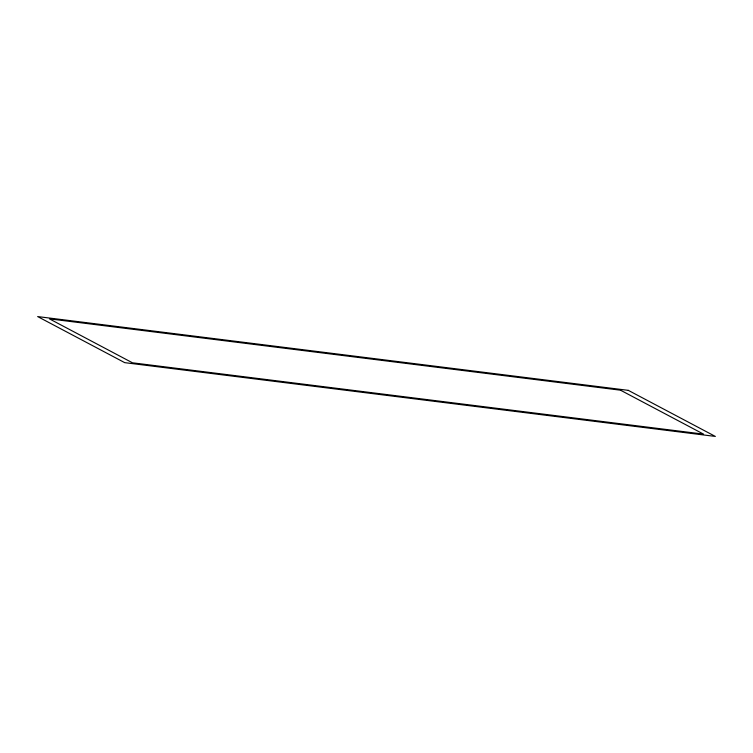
<?xml version="1.0" encoding="UTF-8"?>
<svg xmlns="http://www.w3.org/2000/svg" width="753" height="753" viewBox="0 0 753 753"><rect width="100%" height="100%" fill="white"/><g stroke="black" fill="none" stroke-linecap="round" stroke-linejoin="round"><path stroke-width="1.13" d="M628.284 390.346L37.65 316.571L124.716 362.654L715.35 436.429L628.284 390.346M620.519 390.195L49.453 318.867L132.481 362.805L703.547 434.133L620.519 390.195"/></g></svg>
